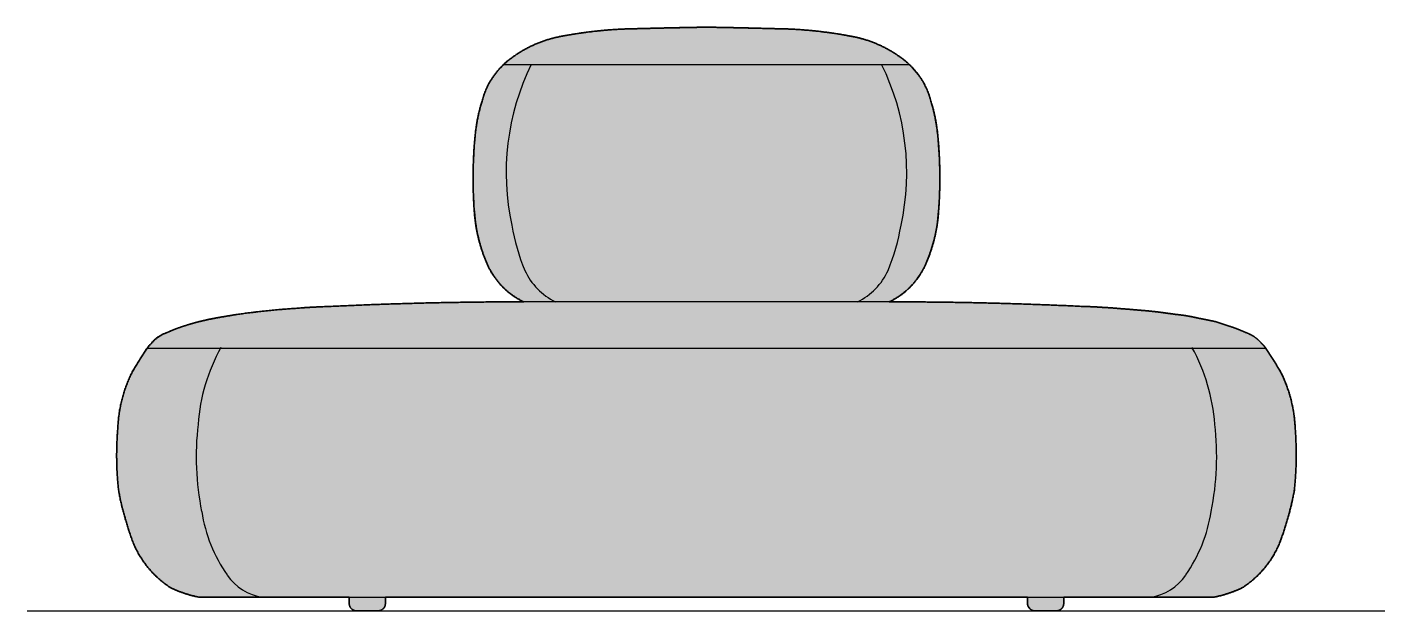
# Model space of a CAD drawing. Header units: millimetres. Extents: x 0 to 3846, y -1730 to 810.
# Drawn here: x 0 to 1883, y 0 to 810 of the extents above; entities that cross this region are included whole.
import ezdxf

# ---------------------------------------------------------------- set-up
doc = ezdxf.new("R2010")
doc.units = ezdxf.units.MM
doc.linetypes.add('Dots', pattern=[1, 0, -1])
doc.layers.add('Blocks', color=7, linetype='Continuous')
doc.layers.add('Blocks$Fill', color=7, linetype='Continuous', true_color=0xffffff)
for name, color, linetype, lineweight, true_color in [('Blocks$Inner', 7, 'Continuous', 25, 0x007f00), ('Blocks$Outline', 7, 'Continuous', 35, 0xff3f3f), ('Groud', 7, 'Dots', 25, 0x243775)]:
    doc.layers.add(name, color=color, linetype=linetype, lineweight=lineweight, true_color=true_color)

# ---------------------------------------------------------------- blocks, each defined once
blk = doc.blocks.new('Ø Small Bench Font')
at = {"layer": 'Blocks$Fill'}
for points in [[(-445.5, 18.8), (-237.8, 18.8), (-232.7, 19.9), (-227.6, 21.1), (-222.5, 22.5), (-217.5, 24), (-212.6, 25.7), (-207.7, 27.6), (-202.9, 29.6), (-198.1, 31.8), (-196, 33.2), (-193.9, 34.6), (-191.9, 36.1), (-189.8, 37.6), (-187.8, 39.1), (-185.8, 40.7), (-183.8, 42.3), (-181.9, 44), (-180, 45.7), (-178.1, 47.4), (-176.3, 49.2), (-174.4, 51), (-172.7, 52.8), (-170.9, 54.7), (-169.2, 56.6), (-167.5, 58.6), (-165.9, 60.6), (-164.3, 62.6), (-162.7, 64.6), (-161.2, 66.7), (-159.7, 68.8), (-158.3, 70.9), (-156.9, 73), (-155.5, 75.2), (-154.2, 77.4), (-153, 79.6), (-151.7, 81.8), (-150.6, 84.1), (-149.4, 86.4), (-148.3, 88.6), (-147.3, 90.9), (-146.3, 93.3), (-143, 102.2), (-139.9, 111.2), (-137, 120.3), (-134.3, 129.5), (-131.8, 138.7), (-129.5, 148), (-127.4, 157.3), (-125.6, 166.7), (-124.6, 177.4), (-123.8, 188.2), (-123.2, 199), (-122.9, 209.8), (-122.9, 220.6), (-123.2, 231.4), (-123.7, 242.2), (-125.1, 263), (-125.6, 268.1), (-126.3, 273.1), (-127, 278.1), (-128, 283.1), (-129, 288), (-130.2, 292.9), (-131.5, 297.8), (-132.9, 302.6), (-134.5, 307.4), (-136.2, 312.1), (-138, 316.8), (-139.9, 321.4), (-141.9, 325.9), (-144.1, 330.3), (-149.1, 339), (-154.3, 347.5), (-159.7, 355.9), (-165.3, 364.3), (-165.8, 365.1), (-166.4, 365.8), (-167, 366.6), (-167.6, 367.3), (-168.3, 368.1), (-168.9, 368.8), (-169.6, 369.4), (-170.3, 370.1), (-170.9, 370.8), (-171.4, 371.4), (-172, 372.1), (-172.6, 372.8), (-173.2, 373.4), (-173.8, 374), (-174.5, 374.7), (-175.1, 375.3), (-175.8, 375.9), (-176.5, 376.5), (-177.1, 377), (-177.8, 377.6), (-178.5, 378.1), (-179.2, 378.7), (-180, 379.2), (-180.7, 379.7), (-181.4, 380.2), (-182.2, 380.7), (-183, 381.2), (-183.7, 381.7), (-184.5, 382.1), (-185.3, 382.5), (-186.1, 383), (-186.9, 383.4), (-187.7, 383.8), (-188.5, 384.1), (-189.3, 384.5), (-190.1, 384.8), (-190.9, 385.2), (-191.7, 385.5), (-192.6, 385.8), (-193.4, 386.1), (-198.2, 388.2), (-203, 390.2), (-207.9, 392.1), (-212.8, 393.8), (-235.2, 401.1), (-258, 405.7), (-274.7, 409.1), (-278.7, 409.7), (-282.6, 410.3), (-286.5, 410.8), (-290.3, 411.1), (-295.9, 411.9), (-322, 415.3), (-332.3, 416.3), (-377.9, 420), (-404.8, 421.7), (-542.6, 426.7), (-665.6, 428.5), (-687.5, 428.5), (-685.6, 429.4), (-683.6, 430.4), (-681.7, 431.5), (-679.8, 432.6), (-677.9, 433.7), (-676, 434.9), (-674.1, 436.1), (-672.3, 437.4), (-670.5, 438.7), (-668.7, 440.1), (-667, 441.5), (-665.2, 442.9), (-663.5, 444.4), (-661.9, 445.9), (-660.2, 447.4), (-658.6, 449), (-657, 450.6), (-655.5, 452.2), (-654, 453.9), (-652.6, 455.6), (-651.1, 457.4), (-649.7, 459.1), (-648.4, 460.9), (-647.1, 462.7), (-645.8, 464.6), (-644.6, 466.4), (-643.4, 468.3), (-642.3, 470.2), (-641.2, 472.1), (-640.2, 474.1), (-639.2, 476), (-638.2, 478), (-636.2, 482.4), (-634.3, 486.9), (-632.6, 491.5), (-630.9, 496), (-629.3, 500.7), (-627.8, 505.3), (-626.5, 510), (-625.2, 514.8), (-624.1, 519.5), (-623, 524.3), (-622.1, 529.1), (-621.3, 534), (-620.6, 538.8), (-619.9, 543.6), (-619.5, 548.5), (-619.1, 553.3), (-618.2, 566.6), (-617.6, 579.8), (-617.3, 593.1), (-617.3, 606.3), (-617.6, 619.6), (-618.1, 632.9), (-619, 646.1), (-620.1, 659.3), (-620.8, 665.4), (-621.6, 671.6), (-622.6, 677.7), (-623.8, 683.8), (-625.1, 689.8), (-626.6, 695.8), (-628.2, 701.8), (-630.9, 711.2), (-632, 714.7), (-632.6, 716.4), (-633.3, 718.2), (-633.9, 719.9), (-634.6, 721.6), (-635.3, 723.3), (-636.1, 725), (-636.9, 726.6), (-637.7, 728.3), (-638.5, 729.9), (-639.4, 731.6), (-640.3, 733.2), (-641.3, 734.8), (-642.2, 736.4), (-643.2, 738), (-644.2, 739.5), (-645.3, 741.1), (-646.4, 742.6), (-647.5, 744.1), (-648.6, 745.6), (-649.7, 747), (-650.9, 748.5), (-652.1, 749.9), (-653.4, 751.3), (-654.6, 752.6), (-655.9, 754), (-657.2, 755.3), (-658.5, 756.6), (-659.8, 757.8), (-661.9, 759.7), (-664, 761.5), (-666.2, 763.3), (-668.3, 765), (-672.5, 768.1), (-676.7, 771), (-681.1, 773.9), (-685.5, 776.6), (-690, 779.1), (-694.6, 781.5), (-699.3, 783.8), (-704, 786), (-708.8, 787.9), (-713.7, 789.8), (-718.6, 791.5), (-723.6, 793), (-728.6, 794.3), (-733.6, 795.5), (-738.7, 796.6), (-756.4, 799.7), (-769, 801.6), (-781.7, 803.3), (-794.5, 804.6), (-807.3, 805.7), (-820.1, 806.6), (-832.9, 807.1), (-845.7, 807.4), (-941, 809.5), (-1036.4, 807.4), (-1049.2, 807.1), (-1062, 806.6), (-1074.8, 805.7), (-1087.6, 804.6), (-1100.3, 803.3), (-1113, 801.6), (-1125.7, 799.7), (-1143.4, 796.6), (-1148.4, 795.5), (-1153.5, 794.3), (-1158.5, 793), (-1163.4, 791.4), (-1168.4, 789.8), (-1173.2, 787.9), (-1178.1, 785.9), (-1182.8, 783.8), (-1187.5, 781.5), (-1192.1, 779.1), (-1196.6, 776.5), (-1201, 773.8), (-1205.4, 771), (-1209.6, 768.1), (-1213.7, 765), (-1215.9, 763.3), (-1218.1, 761.5), (-1220.2, 759.7), (-1222.2, 757.8), (-1223.6, 756.6), (-1224.9, 755.3), (-1226.2, 754), (-1227.5, 752.6), (-1228.7, 751.3), (-1229.9, 749.9), (-1231.1, 748.5), (-1232.3, 747), (-1233.5, 745.6), (-1234.6, 744.1), (-1235.7, 742.6), (-1236.8, 741.1), (-1237.8, 739.5), (-1238.8, 738), (-1239.8, 736.4), (-1240.8, 734.8), (-1241.7, 733.2), (-1242.6, 731.6), (-1243.5, 729.9), (-1244.4, 728.3), (-1245.2, 726.6), (-1246, 725), (-1246.7, 723.3), (-1247.4, 721.6), (-1248.1, 719.9), (-1248.8, 718.2), (-1249.4, 716.4), (-1250, 714.7), (-1251.1, 711.2), (-1253.9, 701.8), (-1255.5, 695.8), (-1257, 689.8), (-1258.3, 683.8), (-1259.4, 677.7), (-1260.4, 671.6), (-1261.2, 665.4), (-1261.9, 659.3), (-1263.1, 646.1), (-1263.9, 632.9), (-1264.5, 619.6), (-1264.7, 606.3), (-1264.7, 593.1), (-1264.4, 579.8), (-1263.9, 566.6), (-1263, 553.3), (-1262.6, 548.5), (-1262.1, 543.6), (-1261.5, 538.8), (-1260.7, 534), (-1259.9, 529.1), (-1259, 524.3), (-1257.9, 519.6), (-1256.8, 514.8), (-1255.5, 510.1), (-1254.2, 505.4), (-1252.7, 500.7), (-1251.1, 496.1), (-1249.4, 491.5), (-1247.7, 486.9), (-1245.8, 482.4), (-1243.9, 478), (-1242.9, 476), (-1241.9, 474.1), (-1240.8, 472.1), (-1239.7, 470.2), (-1238.6, 468.3), (-1237.4, 466.4), (-1236.2, 464.6), (-1235, 462.7), (-1233.7, 460.9), (-1232.3, 459.1), (-1230.9, 457.4), (-1229.5, 455.6), (-1228, 453.9), (-1226.5, 452.2), (-1225, 450.6), (-1223.4, 449), (-1221.8, 447.4), (-1220.2, 445.9), (-1218.5, 444.4), (-1216.8, 442.9), (-1215.1, 441.5), (-1213.3, 440.1), (-1211.6, 438.7), (-1209.8, 437.4), (-1207.9, 436.1), (-1206.1, 434.9), (-1204.2, 433.7), (-1202.3, 432.6), (-1200.4, 431.5), (-1198.4, 430.4), (-1196.5, 429.4), (-1194.5, 428.5), (-1216.5, 428.5), (-1339.4, 426.7), (-1485.9, 421.2), (-1511.2, 419.5), (-1546.6, 416.5), (-1567.6, 414.3), (-1585.8, 411.9), (-1607, 408.6), (-1628.5, 404.8), (-1635.9, 403.2), (-1643.7, 401.3), (-1651.8, 399.2), (-1660.2, 396.7), (-1669.2, 393.8), (-1674.1, 392.1), (-1679, 390.2), (-1683.9, 388.2), (-1688.7, 386.1), (-1689.5, 385.8), (-1690.3, 385.5), (-1691.1, 385.2), (-1692, 384.8), (-1692.8, 384.5), (-1693.6, 384.1), (-1694.4, 383.8), (-1695.2, 383.4), (-1696, 383), (-1696.8, 382.5), (-1697.6, 382.1), (-1698.3, 381.7), (-1699.1, 381.2), (-1699.9, 380.7), (-1700.6, 380.2), (-1701.4, 379.7), (-1702.1, 379.2), (-1702.8, 378.7), (-1703.5, 378.1), (-1704.2, 377.6), (-1704.9, 377), (-1705.6, 376.5), (-1706.3, 375.9), (-1706.9, 375.3), (-1707.6, 374.7), (-1708.2, 374), (-1708.8, 373.4), (-1709.4, 372.8), (-1710, 372.1), (-1710.6, 371.4), (-1711.2, 370.8), (-1711.8, 370.1), (-1712.5, 369.4), (-1713.1, 368.8), (-1713.8, 368.1), (-1714.4, 367.3), (-1715, 366.6), (-1715.6, 365.8), (-1716.2, 365.1), (-1716.8, 364.2), (-1722.3, 355.9), (-1727.7, 347.5), (-1732.9, 339), (-1738, 330.3), (-1740.1, 325.9), (-1742.2, 321.4), (-1744.1, 316.8), (-1745.9, 312.1), (-1747.6, 307.4), (-1749.1, 302.6), (-1750.6, 297.8), (-1751.9, 292.9), (-1753, 288), (-1754.1, 283.1), (-1755, 278.1), (-1755.8, 273.1), (-1756.5, 268.1), (-1757, 263), (-1757.4, 258), (-1758.9, 231.4), (-1759.1, 220.6), (-1759.1, 209.8), (-1758.8, 199), (-1758.3, 188.2), (-1757.5, 177.4), (-1756.5, 166.7), (-1754.6, 157.3), (-1752.5, 148), (-1750.3, 138.7), (-1747.8, 129.5), (-1745.1, 120.3), (-1742.2, 111.2), (-1739.1, 102.2), (-1735.8, 93.3), (-1734.8, 90.9), (-1733.7, 88.6), (-1732.6, 86.4), (-1731.5, 84.1), (-1730.3, 81.8), (-1729.1, 79.6), (-1727.8, 77.4), (-1726.5, 75.2), (-1725.2, 73), (-1723.8, 70.9), (-1722.3, 68.8), (-1720.8, 66.7), (-1719.3, 64.6), (-1717.8, 62.6), (-1716.2, 60.6), (-1714.5, 58.6), (-1712.8, 56.6), (-1711.1, 54.7), (-1709.4, 52.8), (-1707.6, 51), (-1705.8, 49.2), (-1703.9, 47.4), (-1702.1, 45.7), (-1700.2, 44), (-1698.2, 42.3), (-1696.2, 40.7), (-1694.3, 39.1), (-1692.2, 37.6), (-1690.2, 36.1), (-1688.1, 34.6), (-1686, 33.2), (-1683.9, 31.8), (-1679.2, 29.6), (-1674.4, 27.6), (-1669.5, 25.7), (-1664.5, 24), (-1659.5, 22.5), (-1654.5, 21.1), (-1649.4, 19.9), (-1644.3, 18.8), (-1556.9, 18.8), (-1436.5, 18.8), (-1436.5, 9.8), (-1436.5, 9.6), (-1436.5, 9.4), (-1436.5, 9.1), (-1436.5, 8.9), (-1436.4, 8.6), (-1436.4, 8.4), (-1436.4, 8.1), (-1436.3, 7.9), (-1436.3, 7.7), (-1436.2, 7.4), (-1436.1, 7.2), (-1436.1, 7), (-1436, 6.7), (-1435.9, 6.5), (-1435.8, 6.2), (-1435.7, 6), (-1435.6, 5.8), (-1435.5, 5.6), (-1435.4, 5.3), (-1435.3, 5.1), (-1435.2, 4.9), (-1435, 4.7), (-1434.9, 4.5), (-1434.8, 4.3), (-1434.6, 4.1), (-1434.5, 3.9), (-1434.3, 3.7), (-1434.2, 3.5), (-1434, 3.3), (-1433.9, 3.1), (-1433.7, 3), (-1433.5, 2.8), (-1433.3, 2.6), (-1433.2, 2.5), (-1433, 2.3), (-1432.8, 2.2), (-1432.6, 2), (-1432.4, 1.9), (-1432.2, 1.7), (-1432, 1.6), (-1431.8, 1.5), (-1431.6, 1.3), (-1431.4, 1.2), (-1431.1, 1.1), (-1430.9, 1), (-1430.7, 0.9), (-1430.5, 0.8), (-1430.2, 0.7), (-1430, 0.6), (-1429.8, 0.5), (-1429.5, 0.4), (-1429.3, 0.4), (-1429.1, 0.3), (-1428.8, 0.2), (-1428.6, 0.2), (-1428.3, 0.1), (-1428.1, 0.1), (-1427.8, 0.1), (-1427.6, 0), (-1427.4, 0), (-1427.1, 0), (-1426.9, 0), (-1426.6, 0), (-1426.4, 0), (-1396.7, 0), (-1396.4, 0), (-1396.2, 0), (-1396, 0), (-1395.8, 0), (-1395.5, 0.1), (-1395.3, 0.1), (-1395.1, 0.1), (-1394.8, 0.2), (-1394.6, 0.2), (-1394.4, 0.2), (-1394.1, 0.3), (-1393.9, 0.4), (-1393.7, 0.4), (-1393.4, 0.5), (-1393.2, 0.6), (-1393, 0.7), (-1392.7, 0.8), (-1392.5, 0.9), (-1392.3, 1), (-1392, 1.1), (-1391.8, 1.2), (-1391.6, 1.3), (-1391.4, 1.4), (-1391.1, 1.6), (-1390.9, 1.7), (-1390.7, 1.8), (-1390.5, 2), (-1390.3, 2.2), (-1390.1, 2.3), (-1389.9, 2.5), (-1389.7, 2.7), (-1389.5, 2.8), (-1389.3, 3), (-1389.2, 3.2), (-1389, 3.4), (-1388.8, 3.6), (-1388.6, 3.8), (-1388.5, 4), (-1388.3, 4.2), (-1388.2, 4.4), (-1388, 4.6), (-1387.9, 4.8), (-1387.8, 5), (-1387.6, 5.3), (-1387.5, 5.5), (-1387.4, 5.7), (-1387.3, 5.9), (-1387.2, 6.2), (-1387.1, 6.4), (-1387, 6.6), (-1386.9, 6.9), (-1386.8, 7.1), (-1386.8, 7.3), (-1386.7, 7.5), (-1386.7, 7.8), (-1386.6, 8), (-1386.5, 8.2), (-1386.5, 8.5), (-1386.5, 8.7), (-1386.4, 8.9), (-1386.4, 9.2), (-1386.4, 9.4), (-1386.4, 9.6), (-1386.4, 9.8), (-1386.4, 18.8), (-941.6, 18.8), (-495.7, 18.8), (-495.7, 9.8), (-495.7, 9.6), (-495.7, 9.4), (-495.6, 9.2), (-495.6, 8.9), (-495.6, 8.7), (-495.6, 8.5), (-495.5, 8.2), (-495.5, 8), (-495.4, 7.8), (-495.3, 7.5), (-495.3, 7.3), (-495.2, 7.1), (-495.1, 6.9), (-495, 6.6), (-495, 6.4), (-494.9, 6.2), (-494.8, 5.9), (-494.6, 5.7), (-494.5, 5.5), (-494.4, 5.3), (-494.3, 5), (-494.2, 4.8), (-494, 4.6), (-493.9, 4.4), (-493.7, 4.2), (-493.6, 4), (-493.4, 3.8), (-493.2, 3.6), (-493.1, 3.4), (-492.9, 3.2), (-492.7, 3), (-492.5, 2.8), (-492.3, 2.7), (-492.2, 2.5), (-492, 2.3), (-491.8, 2.2), (-491.5, 2), (-491.3, 1.8), (-491.1, 1.7), (-490.9, 1.6), (-490.7, 1.4), (-490.5, 1.3), (-490.2, 1.2), (-490, 1.1), (-489.8, 1), (-489.6, 0.9), (-489.3, 0.8), (-489.1, 0.7), (-488.9, 0.6), (-488.6, 0.5), (-488.4, 0.4), (-488.2, 0.4), (-487.9, 0.3), (-487.7, 0.2), (-487.5, 0.2), (-487.2, 0.2), (-487, 0.1), (-486.8, 0.1), (-486.5, 0.1), (-486.3, 0), (-486.1, 0), (-485.8, 0), (-485.6, 0), (-485.4, 0), (-455.7, 0), (-455.4, 0), (-455.2, 0), (-454.9, 0), (-454.7, 0), (-454.4, 0), (-454.2, 0.1), (-454, 0.1), (-453.7, 0.1), (-453.5, 0.2), (-453.2, 0.2), (-453, 0.3), (-452.8, 0.4), (-452.5, 0.4), (-452.3, 0.5), (-452, 0.6), (-451.8, 0.7), (-451.6, 0.8), (-451.4, 0.9), (-451.1, 1), (-450.9, 1.1), (-450.7, 1.2), (-450.5, 1.3), (-450.3, 1.5), (-450.1, 1.6), (-449.9, 1.7), (-449.6, 1.9), (-449.5, 2), (-449.3, 2.2), (-449.1, 2.3), (-448.9, 2.5), (-448.7, 2.6), (-448.5, 2.8), (-448.4, 3), (-448.2, 3.1), (-448, 3.3), (-447.9, 3.5), (-447.7, 3.7), (-447.6, 3.9), (-447.4, 4.1), (-447.3, 4.3), (-447.1, 4.5), (-447, 4.7), (-446.9, 4.9), (-446.8, 5.1), (-446.6, 5.3), (-446.5, 5.6), (-446.4, 5.8), (-446.3, 6), (-446.2, 6.2), (-446.1, 6.5), (-446.1, 6.7), (-446, 7), (-445.9, 7.2), (-445.8, 7.4), (-445.8, 7.7), (-445.7, 7.9), (-445.7, 8.1), (-445.6, 8.4), (-445.6, 8.6), (-445.6, 8.9), (-445.6, 9.1), (-445.5, 9.4), (-445.5, 9.6), (-445.5, 9.8)], [(-1396.4, 0), (-1396.7, 0)], [(-485.6, 0), (-485.4, 0)]]:
    blk.add_hatch(color=256, dxfattribs=at).paths.add_polyline_path(points, flags=0)
at = {"layer": 'Blocks$Inner', "linetype": 'ByBlock'}
for p, q in [((-1436.5, 18.8), (-1436.5, 9.8)), ((-1386.4, 18.8), (-1386.4, 9.8)), ((-495.7, 18.8), (-495.7, 9.8)), ((-445.5, 18.8), (-445.5, 9.8))]:
    blk.add_line(p, q, dxfattribs=at)
for points in [[(-1222.2, 757.8), (-941, 757.8), (-659.8, 757.8)], [(-665.6, 428.5), (-941, 428.5), (-1216.5, 428.5)], [(-1716.8, 364.2), (-941, 364.2), (-165.2, 364.2)], [(-1644.3, 18.8), (-941.2, 18.8)], [(-1426.4, 0), (-1396.3, 0)], [(-941.6, 18.8), (-941.2, 18.8), (-237.8, 18.8)], [(-455.7, 0), (-485.8, 0)]]:
    blk.add_lwpolyline(points, dxfattribs=at)
for centre, radius, start, end in [((-1150.8, 681.3), 104.7, 126.9301, 165.3757), ((-877.9, 607.7), 341, 153.883, 192.3654), ((-1004.2, 607.7), 341, 347.6346, 26.117), ((-770, 632.9), 166.7, 52.4157, 52.4342), ((-731.3, 681.3), 104.7, 14.6243, 53.0699), ((-1022.7, 636), 240.4, 162.6493, 174.4474), ((-859.4, 636), 240.4, 5.5526, 17.3507), ((-650.9, 600.2), 613.9, 174.475, 184.3785), ((-1231.2, 600.2), 613.9, 355.6215, 5.525), ((-1043.4, 569), 220.1, 184.0736, 204.4182), ((-834.4, 567.9), 215.8, 335.3767, 356.352), ((-919.3, 584.5), 295.9, 189.6918, 202.3115), ((-962.8, 584.5), 295.9, 337.6885, 350.3082), ((-1149.2, 523), 104.8, 205.4213, 244.3644), ((-1109.3, 511), 92.3, 204.8593, 243.4011), ((-772.7, 511), 92.3, 296.5989, 335.1407), ((-732.9, 523), 104.8, 295.6356, 334.5787), ((-1198.4, -5089.4), 5517.9, 90.1882, 92.7412), ((-683.7, -5089.4), 5517.9, 87.2588, 89.8118), ((-1672.9, 338.6), 50.1, 108.3443, 140.9422), ((-1602.1, 197.4), 207.5, 108.8453, 114.6316), ((-1275.7, 64.9), 533.1, 145.8282, 150.1316), ((-1688.9, 345.3), 33.7, 132.7688, 145.8282), ((-1391.2, 240.9), 255.6, 150.9128, 176.0379), ((-490.9, 240.9), 255.6, 3.9621, 29.0872), ((-1261.8, 213.8), 387, 173.3597, 191.3415), ((-620.3, 213.8), 387, 348.6585, 6.6403), ((-1431.5, 170.8), 212.3, 188.9781, 214.7864), ((-450.6, 170.8), 212.3, 325.2136, 351.0219), ((-1546, 90.3), 72.4, 214.1628, 261.3959), ((-336, 90.3), 72.4, 278.6041, 325.8372), ((-1426.6, 9.9), 9.92, 180.4853, 271.1776), ((-485.5, 10.2), 10.2, 182.2312, 270.4347)]:
    blk.add_arc(centre, radius, start, end, dxfattribs=at)
at = {"layer": 'Blocks$Inner', "linetype": 'ByBlock', "extrusion": (0, 0, -1)}
for centre, radius, start, end in [((1396.6, 10.2), 10.2, 182.2312, 270.4347), ((455.5, 9.9), 9.92, 180.4853, 271.1776)]:
    blk.add_arc(centre, radius, start, end, dxfattribs=at)
at = {"layer": 'Blocks$Inner', "linetype": 'ByBlock'}
for points, weights in [([(-1138.3, 797.5), (-1180.2, 790.8), (-1213.7, 765)], [1, 0.969153808491, 1]), ([(-1036.4, 807.4), (-1087.8, 806.9), (-1138.3, 797.5)], [1, 0.996259898826, 1]), ([(-941, 809.5), (-988.7, 808.7), (-1036.4, 807.4)], [1, 0.999990758666, 1]), ([(-845.7, 807.4), (-893.3, 808.7), (-941, 809.5)], [1, 0.999990758666, 1]), ([(-743.8, 797.5), (-794.3, 806.9), (-845.7, 807.4)], [1, 0.996259898825, 1]), ([(-668.3, 765), (-701.9, 790.8), (-743.8, 797.5)], [1, 0.969153808491, 1]), ([(-389.7, 420.7), (-404.9, 421.9), (-419.8, 422.2)], [1, 0.999514649508, 1]), ([(-365.8, 419), (-378, 420.2), (-389.7, 420.7)], [1, 0.999488990236, 1]), ([(-342.5, 417.1), (-354.1, 418.2), (-365.8, 419)], [1, 0.999895611005, 1]), ([(-301.4, 412.6), (-322.1, 415.7), (-342.5, 417.1)], [1, 0.999200961678, 1]), ([(-290.3, 411.1), (-295.9, 412), (-301.4, 412.6)], [1, 0.999781328606, 1]), ([(-258, 405.7), (-275.2, 409.8), (-290.3, 411.1)], [1, 0.997372794188, 1]), ([(-235.2, 401.1), (-246.7, 403.6), (-258, 405.7)], [1, 0.999915455561, 1]), ([(-212.8, 393.8), (-224.1, 397.4), (-235.2, 401.1)], [1, 0.999978901768, 1]), ([(-193.4, 386.1), (-202.9, 390.4), (-212.8, 393.8)], [1, 0.998725384272, 1]), ([(-170.3, 370.1), (-179.5, 381.5), (-193.4, 386.1)], [1, 0.959810484784, 1]), ([(-165.3, 364.3), (-167.5, 367.5), (-170.3, 370.1)], [1, 0.993513063333, 1]), ([(-144.1, 330.3), (-154, 347.7), (-165.3, 364.3)], [1, 0.999294917014, 1]), ([(-1738, 330.3), (-1756, 294.2), (-1757.6, 253)], [1, 0.976771337959, 1]), ([(-124.4, 253), (-126.1, 294.2), (-144.1, 330.3)], [1, 0.97677133796, 1]), ([(-1757.6, 253), (-1761.2, 209.8), (-1756.5, 166.7)], [1, 0.995467073861, 1]), ([(-125.6, 166.7), (-120.9, 209.8), (-124.4, 253)], [1, 0.995467073861, 1]), ([(-1756.5, 166.7), (-1749.5, 129), (-1735.8, 93.3)], [1, 0.995820096215, 1]), ([(-146.3, 93.3), (-132.6, 129), (-125.6, 166.7)], [1, 0.995820096215, 1]), ([(-1735.8, 93.3), (-1719.4, 54.4), (-1683.9, 31.8)], [1, 0.954663558692, 1]), ([(-198.1, 31.8), (-162.6, 54.4), (-146.3, 93.3)], [1, 0.954663558693, 1]), ([(-1683.9, 31.8), (-1664.9, 22.8), (-1644.3, 18.8)], [1, 0.991885923295, 1]), ([(-237.8, 18.8), (-217.1, 22.8), (-198.1, 31.8)], [1, 0.991885923295, 1])]:
    blk.add_rational_spline(points, weights, degree=2, dxfattribs=at)
blk.add_open_spline([(-1462.3, 422.2), (-1470, 421.9), (-1486.4, 421.3), (-1514.6, 419.3), (-1549.1, 416.6), (-1586.7, 412), (-1619.5, 406.5), (-1644.7, 402.2), (-1669.2, 393.8)], degree=3, knots=[2425.150501, 2425.150501, 2425.150501, 2425.150501, 2449.147948, 2474.505213, 2510.028373, 2553.014207, 2587.815695, 2692.034199, 2692.034199, 2692.034199, 2692.034199], dxfattribs=at)
at = {"layer": 'Blocks$Outline'}
for points in [[(-1426.4, 0), (-1396.7, 0)], [(-1396.4, 0), (-1396.7, 0)], [(-485.4, 0), (-485.6, 0)], [(-485.4, 0), (-455.7, 0)]]:
    blk.add_lwpolyline(points, dxfattribs=at)
for points, weights, degree, knots in [([(-668.3, 765), (-668.4, 765), (-701.9, 790.8), (-743.8, 797.5), (-794.3, 806.9), (-845.7, 807.4), (-893.3, 808.7), (-941, 809.5), (-988.7, 808.7), (-1036.4, 807.4), (-1087.8, 806.9), (-1138.3, 797.5), (-1180.2, 790.8), (-1213.7, 765), (-1218.2, 761.6), (-1244.4, 737.1), (-1252.1, 707.7), (-1259.5, 684), (-1261.9, 659.3), (-1267, 606.4), (-1263, 553.3), (-1260.2, 513.9), (-1243.9, 478), (-1227.9, 444.5), (-1194.5, 428.5)], [1, 0.999979806399, 0.969174002093, 1, 0.996259898825, 1, 0.999990758666, 1, 0.999990758666, 1, 0.996259898826, 1, 0.969153808491, 1, 0.991065718698, 0.953179523367, 1, 0.994704445485, 1, 0.996267771422, 1, 0.984281044366, 1, 0.942806924446, 1], 2, [0, 0, 0, 0.05435, 83.020623, 83.020623, 185.533434, 185.533434, 280.927202, 280.927202, 376.320969, 376.320969, 478.83378, 478.83378, 561.854403, 561.854403, 573.112276, 632.109634, 632.109634, 681.606781, 681.606781, 787.72053, 787.72053, 865.875044, 865.875044, 937.124585, 937.124585, 937.124585]), ([(-619.1, 553.3), (-615, 606.4), (-620.1, 659.3), (-622.5, 684), (-629.9, 707.7), (-637.6, 737.1), (-663.9, 761.6), (-668.3, 765)], [1, 0.996267771422, 1, 0.994704445485, 1, 0.953179523367, 0.991065718698, 1], 2, [0, 0, 0, 106.113749, 106.113749, 155.610895, 155.610895, 214.608253, 225.866127, 225.866127, 225.866127]), ([(-687.5, 428.5), (-654.1, 444.5), (-638.2, 478), (-621.7, 513.9), (-619.1, 553.3)], [1, 0.942806924446, 1, 0.983470868434, 0.999650561743], 2, [0, 0, 0, 71.249541, 71.249541, 149.416301, 149.416301, 149.416301]), ([(-1194.5, 428.5), (-1201.8, 428.5), (-1209.2, 428.5), (-1216.5, 428.5), (-1298.5, 428.2), (-1380.4, 426.1), (-1462.3, 422.2), (-1470, 421.9), (-1486.4, 421.3), (-1514.6, 419.3), (-1549.1, 416.6), (-1586.7, 412), (-1619.5, 406.5), (-1644.7, 402.2), (-1669.2, 393.8), (-1675.8, 391.6), (-1682.3, 389), (-1688.7, 386.1), (-1697.8, 383), (-1705.7, 377.6), (-1711.8, 370.1), (-1713.6, 368.4), (-1715.3, 366.4), (-1716.8, 364.3), (-1716.8, 364.3), (-1724.3, 353.2), (-1731.4, 341.9), (-1738, 330.3), (-1749.9, 306.4), (-1756.6, 280.2), (-1757.6, 253), (-1760, 224.2), (-1759.6, 195.4), (-1756.5, 166.7), (-1751.8, 141.6), (-1744.9, 117.1), (-1735.8, 93.3), (-1725, 67.8), (-1707.2, 46.7), (-1683.9, 31.8), (-1671.3, 25.8), (-1658, 21.4), (-1644.3, 18.8), (-1615.1, 18.8), (-1545.9, 18.8), (-1476.6, 18.8), (-1436.5, 18.8)], [1, 1, 1, 1, 0.999834542916, 0.999834542916, 1, 1, 1, 1, 1, 1, 1, 1, 1, 0.999150256181, 0.999150256181, 1, 0.973206989853, 0.973206989853, 1, 0.995675375555, 0.995675375555, 1, 0.999999082896, 0.999529944676, 0.99953086178, 1, 0.984514225306, 0.984514225306, 1, 0.996978049241, 0.996978049241, 1, 0.997213397477, 0.997213397477, 1, 0.969775705795, 0.969775705795, 1, 0.99459061553, 0.99459061553, 1, 1, 1, 1, 1], 3, [2157.315948, 2157.315948, 2157.315948, 2157.315948, 2179.274973, 2179.274973, 2179.274973, 2425.150501, 2425.150501, 2425.150501, 2449.147948, 2474.505213, 2510.028373, 2553.014207, 2587.815695, 2692.034199, 2692.034199, 2692.034199, 2712.9941, 2712.9941, 2712.9941, 2741.471707, 2741.471707, 2741.471707, 2749.159582, 2749.159582, 2749.159582, 2749.237701, 2789.198914, 2789.198914, 2789.198914, 2870.351841, 2870.351841, 2870.351841, 2956.807785, 2956.807785, 2956.807785, 3033.19827, 3033.19827, 3033.19827, 3114.813666, 3114.813666, 3114.813666, 3156.679622, 3156.679622, 3156.679622, 3244.134509, 3364.533963, 3364.533963, 3364.533963, 3364.533963]), ([(-445.5, 18.8), (-405.4, 18.8), (-336.2, 18.8), (-266.9, 18.8), (-237.8, 18.8), (-224.1, 21.4), (-210.8, 25.8), (-198.1, 31.8), (-174.8, 46.7), (-157, 67.8), (-146.3, 93.3), (-137.2, 117.1), (-130.3, 141.6), (-125.6, 166.7), (-122.5, 195.4), (-122.1, 224.2), (-124.4, 253), (-125.5, 280.2), (-132.2, 306.4), (-144.1, 330.3), (-150.7, 341.9), (-157.8, 353.2), (-165.3, 364.3), (-165.3, 364.3), (-166.7, 366.4), (-168.4, 368.4), (-170.3, 370.1), (-176.4, 377.6), (-184.3, 383), (-193.4, 386.1), (-199.8, 389), (-206.2, 391.6), (-212.8, 393.8), (-220.3, 396.2), (-227.8, 398.6), (-235.2, 401.1), (-242.9, 402.8), (-250.5, 404.3), (-258, 405.7), (-269.5, 408.4), (-280.2, 410.2), (-290.3, 411.1), (-294, 411.7), (-297.7, 412.2), (-301.4, 412.6), (-315.2, 414.7), (-328.9, 416.1), (-342.5, 417.1), (-350.3, 417.8), (-358, 418.5), (-365.8, 419), (-374, 419.8), (-381.9, 420.4), (-389.7, 420.7), (-399.8, 421.5), (-409.8, 422), (-419.8, 422.2), (-501.7, 426.1), (-583.6, 428.2), (-665.6, 428.5), (-672.9, 428.5), (-680.2, 428.5), (-687.5, 428.5)], [1, 1, 1, 1, 1, 0.99459061553, 0.99459061553, 1, 0.969775705795, 0.969775705795, 1, 0.997213397477, 0.997213397477, 1, 0.996978049241, 0.996978049241, 1, 0.984514225306, 0.984514225306, 1, 0.99953086178, 0.999529944676, 0.999999082896, 1, 0.995675375555, 0.995675375555, 1, 0.973206989856, 0.973206989856, 1, 0.999150256181, 0.999150256181, 1, 0.999985934512, 0.999985934512, 1, 0.999943637041, 0.999943637041, 1, 0.998248529459, 0.998248529459, 1, 0.999854219071, 0.999854219071, 1, 0.999467307785, 0.999467307785, 1, 0.999930407337, 0.999930407337, 1, 0.999659326824, 0.999659326824, 1, 0.999676433005, 0.999676433005, 1, 0.999834542916, 0.999834542916, 1, 1, 1, 1], 3, [496.103214, 496.103214, 496.103214, 496.103214, 616.433697, 703.838487, 703.838487, 703.838487, 745.704442, 745.704442, 745.704442, 827.319839, 827.319839, 827.319839, 903.710323, 903.710323, 903.710323, 990.166268, 990.166268, 990.166268, 1071.319195, 1071.319195, 1071.319195, 1111.280407, 1111.358526, 1111.358526, 1111.358526, 1119.046401, 1119.046401, 1119.046401, 1147.524009, 1147.524009, 1147.524009, 1168.48391, 1168.48391, 1168.48391, 1192.110485, 1192.110485, 1192.110485, 1215.785456, 1215.785456, 1215.785456, 1250.963091, 1250.963091, 1250.963091, 1262.231168, 1262.231168, 1262.231168, 1304.005742, 1304.005742, 1304.005742, 1327.348656, 1327.348656, 1327.348656, 1352.029131, 1352.029131, 1352.029131, 1382.479578, 1382.479578, 1382.479578, 1628.355106, 1628.355106, 1628.355106, 1650.31413, 1650.31413, 1650.31413, 1650.31413]), ([(-1436.5, 18.8), (-1436.5, 14.3), (-1436.5, 9.8), (-1436.5, 5.7), (-1433.5, 2.8), (-1430.5, -0.1), (-1426.4, 0)], [1, 1, 1, 0.922719393836, 1, 0.922719393836, 1], 2, [0, 0, 0, 8.953569, 8.953569, 16.807109, 16.807109, 24.660649, 24.660649, 24.660649]), ([(-1396.7, 0), (-1386.7, -0.1), (-1386.4, 9.8), (-1386.4, 14.3), (-1386.4, 18.8)], [1, 0.718105398722, 1, 1, 1], 2, [-24.710901, -24.710901, -24.710901, -8.953569, -8.953569, 0, 0, 0]), ([(-495.7, 18.8), (-495.7, 14.3), (-495.7, 9.8), (-495.3, -0.1), (-485.4, 0)], [1, 1, 1, 0.718105398722, 1], 2, [0, 0, 0, 8.953569, 8.953569, 24.710901, 24.710901, 24.710901]), ([(-455.7, 0), (-451.5, -0.1), (-448.5, 2.8), (-445.6, 5.7), (-445.5, 9.8), (-445.5, 14.3), (-445.5, 18.8)], [1, 0.922719393836, 1, 0.922719393836, 1, 1, 1], 2, [-24.660649, -24.660649, -24.660649, -16.807109, -16.807109, -8.953569, -8.953569, 0, 0, 0])]:
    blk.add_rational_spline(points, weights, degree=degree, knots=knots, dxfattribs=at)
for points, weights in [([(-1396.7, 0), (-1396.6, 0), (-1396.4, 0)], [1, 0.995595381513, 0.991328407832]), ([(-485.6, 0), (-485.5, 0), (-485.4, 0)], [0.991328407833, 0.995595381513, 1])]:
    blk.add_rational_spline(points, weights, degree=2, dxfattribs=at)
blk.add_open_spline([(-1386.4, 18.8), (-1238.1, 18.8), (-1089.9, 18.8), (-941.6, 18.8)], degree=3, dxfattribs=at)
blk.add_open_spline([(-941.6, 18.8), (-941.5, 18.8), (-941.4, 18.8), (-941.2, 18.8), (-792.7, 18.8), (-644.2, 18.8), (-495.7, 18.8)], degree=3, knots=[0, 0, 0, 0, 0.402957, 0.402957, 0.402957, 445.936783, 445.936783, 445.936783, 445.936783], dxfattribs=at)

msp = doc.modelspace()

# ---------------------------------------------------------------- linework, layer by layer
at = {"layer": 'Groud', "linetype": 'ByBlock'}
msp.add_lwpolyline([(0, 0), (1883.3, 0)], dxfattribs=at)

# ---------------------------------------------------------------- block references
at = {"layer": 'Blocks'}
msp.add_blockref('Ø Small Bench Font', (1883.3, 0), dxfattribs=at)

doc.saveas('drawing.dxf')
